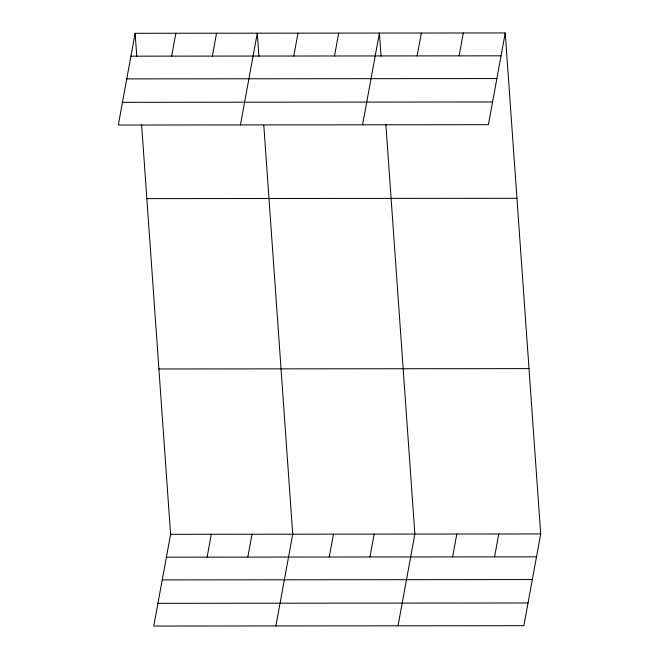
<?xml version="1.0" encoding="UTF-8"?>
<svg xmlns="http://www.w3.org/2000/svg" width="659" height="659" viewBox="0 0 659 659"><rect width="100%" height="100%" fill="white"/><g stroke="black" fill="none" stroke-linecap="round" stroke-linejoin="round"><path stroke-width="0.99" d="M135.136 33.296L118.299 125.045L488.401 124.699L505.239 32.95L135.136 33.296L136.767 56.345M171.653 56.13L175.846 33.255M212.363 56.097L216.556 33.222M240.428 124.93L257.274 33.181L258.905 56.229M141.594 124.477L170.599 534.301L153.761 626.05L523.864 625.704L540.701 533.955L505.239 32.95M293.782 56.015L297.983 33.139M207.115 557.135L211.308 534.26M334.492 55.982L338.693 33.107M247.825 557.094L252.026 534.218M362.565 124.823L379.403 33.065L381.034 56.114M275.89 625.935L292.736 534.185L263.798 125.367M417.155 55.908L421.348 33.032M329.245 557.02L333.446 534.144M459.101 55.867L463.293 32.991M369.954 556.987L374.155 534.111M398.028 625.819L414.865 534.07L385.861 124.246M452.618 556.904L456.811 534.029M494.563 556.863L498.756 533.988M130.935 56.172L501.038 55.826M126.767 78.899L496.87 78.553M122.467 102.318L492.57 101.972M146.842 198.623L516.944 198.277M158.893 368.966L529.004 368.62M170.599 534.301L540.701 533.955M166.398 557.176L536.508 556.83M162.229 579.904L532.332 579.558M157.929 603.323L528.032 602.977"/></g></svg>
